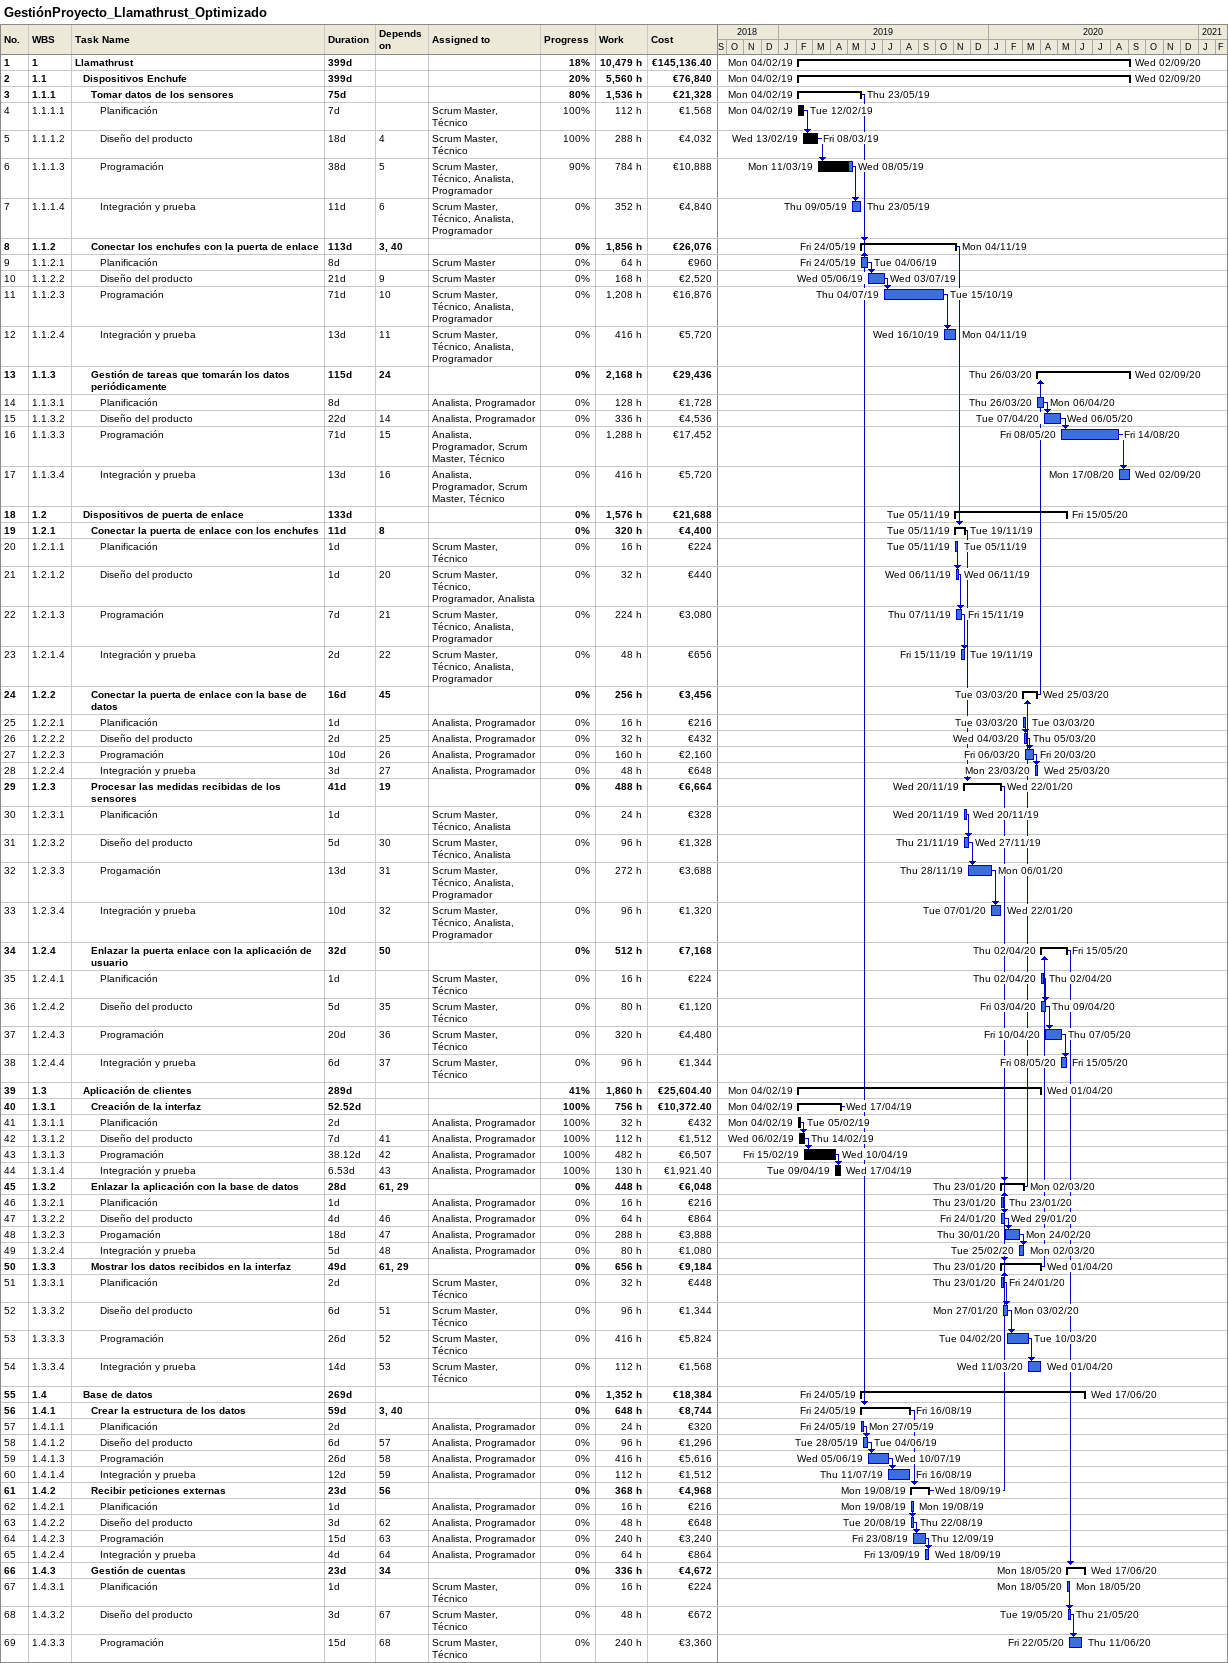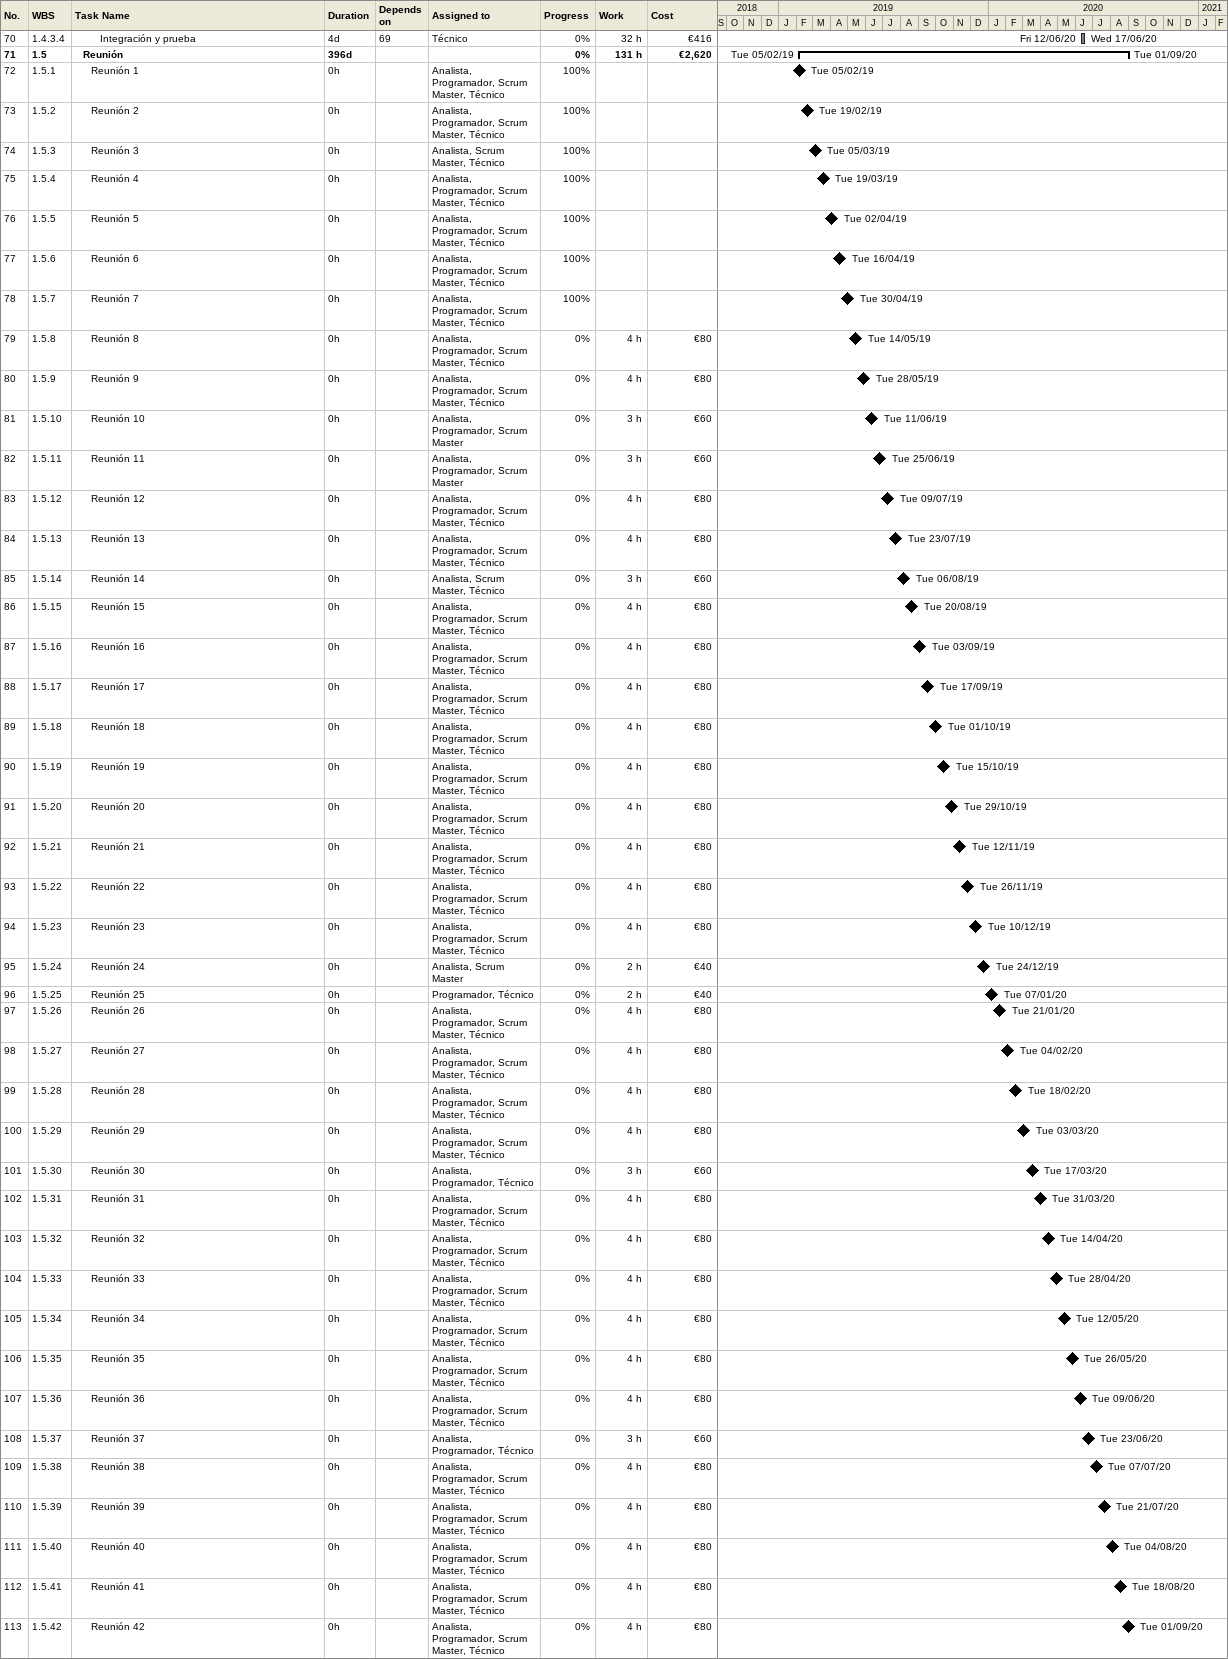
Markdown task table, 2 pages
GestiónProyecto_Llamathrust_Optimizado

| ID | WBS | Task | Duration | Start | Finish | Predecessors | Resources | % complete | Work (h) | Cost (€) |
|---|---|---|---|---|---|---|---|---|---|---|
| 1 | 1 | **Llamathrust** | 399d | 2019-02-04 | 2020-09-02 |  |  | 18 | 10479 | 145136.40 |
| 2 | 1.1 | **Dispositivos Enchufe** | 399d | 2019-02-04 | 2020-09-02 |  |  | 20 | 5560 | 76840 |
| 3 | 1.1.1 | **Tomar datos de los sensores** | 75d | 2019-02-04 | 2019-05-23 |  |  | 80 | 1536 | 21328 |
| 4 | 1.1.1.1 | Planificación | 7d | 2019-02-04 | 2019-02-12 |  | Scrum Master, Técnico | 100 | 112 | 1568 |
| 5 | 1.1.1.2 | Diseño del producto | 18d | 2019-02-13 | 2019-03-08 | 4 | Scrum Master, Técnico | 100 | 288 | 4032 |
| 6 | 1.1.1.3 | Programación | 38d | 2019-03-11 | 2019-05-08 | 5 | Scrum Master, Técnico, Analista, Programador | 90 | 784 | 10888 |
| 7 | 1.1.1.4 | Integración y prueba | 11d | 2019-05-09 | 2019-05-23 | 6 | Scrum Master, Técnico, Analista, Programador | 0 | 352 | 4840 |
| 8 | 1.1.2 | **Conectar los enchufes con la puerta de enlace** | 113d | 2019-05-24 | 2019-11-04 | 3, 40 |  | 0 | 1856 | 26076 |
| 9 | 1.1.2.1 | Planificación | 8d | 2019-05-24 | 2019-06-04 |  | Scrum Master | 0 | 64 | 960 |
| 10 | 1.1.2.2 | Diseño del producto | 21d | 2019-06-05 | 2019-07-03 | 9 | Scrum Master | 0 | 168 | 2520 |
| 11 | 1.1.2.3 | Programación | 71d | 2019-07-04 | 2019-10-15 | 10 | Scrum Master, Técnico, Analista, Programador | 0 | 1208 | 16876 |
| 12 | 1.1.2.4 | Integración y prueba | 13d | 2019-10-16 | 2019-11-04 | 11 | Scrum Master, Técnico, Analista, Programador | 0 | 416 | 5720 |
| 13 | 1.1.3 | **Gestión de tareas que tomarán los datos periódicamente** | 115d | 2020-03-26 | 2020-09-02 | 24 |  | 0 | 2168 | 29436 |
| 14 | 1.1.3.1 | Planificación | 8d | 2020-03-26 | 2020-04-06 |  | Analista, Programador | 0 | 128 | 1728 |
| 15 | 1.1.3.2 | Diseño del producto | 22d | 2020-04-07 | 2020-05-06 | 14 | Analista, Programador | 0 | 336 | 4536 |
| 16 | 1.1.3.3 | Programación | 71d | 2020-05-08 | 2020-08-14 | 15 | Analista, Programador, Scrum Master, Técnico | 0 | 1288 | 17452 |
| 17 | 1.1.3.4 | Integración y prueba | 13d | 2020-08-17 | 2020-09-02 | 16 | Analista, Programador, Scrum Master, Técnico | 0 | 416 | 5720 |
| 18 | 1.2 | **Dispositivos de puerta de enlace** | 133d | 2019-11-05 | 2020-05-15 |  |  | 0 | 1576 | 21688 |
| 19 | 1.2.1 | **Conectar la puerta de enlace con los enchufes** | 11d | 2019-11-05 | 2019-11-19 | 8 |  | 0 | 320 | 4400 |
| 20 | 1.2.1.1 | Planificación | 1d | 2019-11-05 | 2019-11-05 |  | Scrum Master, Técnico | 0 | 16 | 224 |
| 21 | 1.2.1.2 | Diseño del producto | 1d | 2019-11-06 | 2019-11-06 | 20 | Scrum Master, Técnico, Programador, Analista | 0 | 32 | 440 |
| 22 | 1.2.1.3 | Programación | 7d | 2019-11-07 | 2019-11-15 | 21 | Scrum Master, Técnico, Analista, Programador | 0 | 224 | 3080 |
| 23 | 1.2.1.4 | Integración y prueba | 2d | 2019-11-15 | 2019-11-19 | 22 | Scrum Master, Técnico, Analista, Programador | 0 | 48 | 656 |
| 24 | 1.2.2 | **Conectar la puerta de enlace con la base de datos** | 16d | 2020-03-03 | 2020-03-25 | 45 |  | 0 | 256 | 3456 |
| 25 | 1.2.2.1 | Planificación | 1d | 2020-03-03 | 2020-03-03 |  | Analista, Programador | 0 | 16 | 216 |
| 26 | 1.2.2.2 | Diseño del producto | 2d | 2020-03-04 | 2020-03-05 | 25 | Analista, Programador | 0 | 32 | 432 |
| 27 | 1.2.2.3 | Programación | 10d | 2020-03-06 | 2020-03-20 | 26 | Analista, Programador | 0 | 160 | 2160 |
| 28 | 1.2.2.4 | Integración y prueba | 3d | 2020-03-23 | 2020-03-25 | 27 | Analista, Programador | 0 | 48 | 648 |
| 29 | 1.2.3 | **Procesar las medidas recibidas de los sensores** | 41d | 2019-11-20 | 2020-01-22 | 19 |  | 0 | 488 | 6664 |
| 30 | 1.2.3.1 | Planificación | 1d | 2019-11-20 | 2019-11-20 |  | Scrum Master, Técnico, Analista | 0 | 24 | 328 |
| 31 | 1.2.3.2 | Diseño del producto | 5d | 2019-11-21 | 2019-11-27 | 30 | Scrum Master, Técnico, Analista | 0 | 96 | 1328 |
| 32 | 1.2.3.3 | Progamación | 13d | 2019-11-28 | 2020-01-06 | 31 | Scrum Master, Técnico, Analista, Programador | 0 | 272 | 3688 |
| 33 | 1.2.3.4 | Integración y prueba | 10d | 2020-01-07 | 2020-01-22 | 32 | Scrum Master, Técnico, Analista, Programador | 0 | 96 | 1320 |
| 34 | 1.2.4 | **Enlazar la puerta enlace con la aplicación de usuario** | 32d | 2020-04-02 | 2020-05-15 | 50 |  | 0 | 512 | 7168 |
| 35 | 1.2.4.1 | Planificación | 1d | 2020-04-02 | 2020-04-02 |  | Scrum Master, Técnico | 0 | 16 | 224 |
| 36 | 1.2.4.2 | Diseño del producto | 5d | 2020-04-03 | 2020-04-09 | 35 | Scrum Master, Técnico | 0 | 80 | 1120 |
| 37 | 1.2.4.3 | Programación | 20d | 2020-04-10 | 2020-05-07 | 36 | Scrum Master, Técnico | 0 | 320 | 4480 |
| 38 | 1.2.4.4 | Integración y prueba | 6d | 2020-05-08 | 2020-05-15 | 37 | Scrum Master, Técnico | 0 | 96 | 1344 |
| 39 | 1.3 | **Aplicación de clientes** | 289d | 2019-02-04 | 2020-04-01 |  |  | 41 | 1860 | 25604.40 |
| 40 | 1.3.1 | **Creación de la interfaz** | 52.52d | 2019-02-04 | 2019-04-17 |  |  | 100 | 756 | 10372.40 |
| 41 | 1.3.1.1 | Planificación | 2d | 2019-02-04 | 2019-02-05 |  | Analista, Programador | 100 | 32 | 432 |
| 42 | 1.3.1.2 | Diseño del producto | 7d | 2019-02-06 | 2019-02-14 | 41 | Analista, Programador | 100 | 112 | 1512 |
| 43 | 1.3.1.3 | Programación | 38.12d | 2019-02-15 | 2019-04-10 | 42 | Analista, Programador | 100 | 482 | 6507 |
| 44 | 1.3.1.4 | Integración y prueba | 6.53d | 2019-04-09 | 2019-04-17 | 43 | Analista, Programador | 100 | 130 | 1921.40 |
| 45 | 1.3.2 | **Enlazar la aplicación con la base de datos** | 28d | 2020-01-23 | 2020-03-02 | 61, 29 |  | 0 | 448 | 6048 |
| 46 | 1.3.2.1 | Planificación | 1d | 2020-01-23 | 2020-01-23 |  | Analista, Programador | 0 | 16 | 216 |
| 47 | 1.3.2.2 | Diseño del producto | 4d | 2020-01-24 | 2020-01-29 | 46 | Analista, Programador | 0 | 64 | 864 |
| 48 | 1.3.2.3 | Progamación | 18d | 2020-01-30 | 2020-02-24 | 47 | Analista, Programador | 0 | 288 | 3888 |
| 49 | 1.3.2.4 | Integración y prueba | 5d | 2020-02-25 | 2020-03-02 | 48 | Analista, Programador | 0 | 80 | 1080 |
| 50 | 1.3.3 | **Mostrar los datos recibidos en la interfaz** | 49d | 2020-01-23 | 2020-04-01 | 61, 29 |  | 0 | 656 | 9184 |
| 51 | 1.3.3.1 | Planificación | 2d | 2020-01-23 | 2020-01-24 |  | Scrum Master, Técnico | 0 | 32 | 448 |
| 52 | 1.3.3.2 | Diseño del producto | 6d | 2020-01-27 | 2020-02-03 | 51 | Scrum Master, Técnico | 0 | 96 | 1344 |
| 53 | 1.3.3.3 | Programación | 26d | 2020-02-04 | 2020-03-10 | 52 | Scrum Master, Técnico | 0 | 416 | 5824 |
| 54 | 1.3.3.4 | Integración y prueba | 14d | 2020-03-11 | 2020-04-01 | 53 | Scrum Master, Técnico | 0 | 112 | 1568 |
| 55 | 1.4 | **Base de datos** | 269d | 2019-05-24 | 2020-06-17 |  |  | 0 | 1352 | 18384 |
| 56 | 1.4.1 | **Crear la estructura de los datos** | 59d | 2019-05-24 | 2019-08-16 | 3, 40 |  | 0 | 648 | 8744 |
| 57 | 1.4.1.1 | Planificación | 2d | 2019-05-24 | 2019-05-27 |  | Analista, Programador | 0 | 24 | 320 |
| 58 | 1.4.1.2 | Diseño del producto | 6d | 2019-05-28 | 2019-06-04 | 57 | Analista, Programador | 0 | 96 | 1296 |
| 59 | 1.4.1.3 | Programación | 26d | 2019-06-05 | 2019-07-10 | 58 | Analista, Programador | 0 | 416 | 5616 |
| 60 | 1.4.1.4 | Integración y prueba | 12d | 2019-07-11 | 2019-08-16 | 59 | Analista, Programador | 0 | 112 | 1512 |
| 61 | 1.4.2 | **Recibir peticiones externas** | 23d | 2019-08-19 | 2019-09-18 | 56 |  | 0 | 368 | 4968 |
| 62 | 1.4.2.1 | Planificación | 1d | 2019-08-19 | 2019-08-19 |  | Analista, Programador | 0 | 16 | 216 |
| 63 | 1.4.2.2 | Diseño del producto | 3d | 2019-08-20 | 2019-08-22 | 62 | Analista, Programador | 0 | 48 | 648 |
| 64 | 1.4.2.3 | Programación | 15d | 2019-08-23 | 2019-09-12 | 63 | Analista, Programador | 0 | 240 | 3240 |
| 65 | 1.4.2.4 | Integración y prueba | 4d | 2019-09-13 | 2019-09-18 | 64 | Analista, Programador | 0 | 64 | 864 |
| 66 | 1.4.3 | **Gestión de cuentas** | 23d | 2020-05-18 | 2020-06-17 | 34 |  | 0 | 336 | 4672 |
| 67 | 1.4.3.1 | Planificación | 1d | 2020-05-18 | 2020-05-18 |  | Scrum Master, Técnico | 0 | 16 | 224 |
| 68 | 1.4.3.2 | Diseño del producto | 3d | 2020-05-19 | 2020-05-21 | 67 | Scrum Master, Técnico | 0 | 48 | 672 |
| 69 | 1.4.3.3 | Programación | 15d | 2020-05-22 | 2020-06-11 | 68 | Scrum Master, Técnico | 0 | 240 | 3360 |
| 70 | 1.4.3.4 | Integración y prueba | 4d | 2020-06-12 | 2020-06-17 | 69 | Técnico | 0 | 32 | 416 |
| 71 | 1.5 | **Reunión** | 396d | 2019-02-05 | 2020-09-01 |  |  | 0 | 131 | 2620 |
| 72 | 1.5.1 | Reunión 1 | 0h | 2019-02-05 | 2019-02-05 |  | Analista, Programador, Scrum Master, Técnico | 100 |  |  |
| 73 | 1.5.2 | Reunión 2 | 0h | 2019-02-19 | 2019-02-19 |  | Analista, Programador, Scrum Master, Técnico | 100 |  |  |
| 74 | 1.5.3 | Reunión 3 | 0h | 2019-03-05 | 2019-03-05 |  | Analista, Scrum Master, Técnico | 100 |  |  |
| 75 | 1.5.4 | Reunión 4 | 0h | 2019-03-19 | 2019-03-19 |  | Analista, Programador, Scrum Master, Técnico | 100 |  |  |
| 76 | 1.5.5 | Reunión 5 | 0h | 2019-04-02 | 2019-04-02 |  | Analista, Programador, Scrum Master, Técnico | 100 |  |  |
| 77 | 1.5.6 | Reunión 6 | 0h | 2019-04-16 | 2019-04-16 |  | Analista, Programador, Scrum Master, Técnico | 100 |  |  |
| 78 | 1.5.7 | Reunión 7 | 0h | 2019-04-30 | 2019-04-30 |  | Analista, Programador, Scrum Master, Técnico | 100 |  |  |
| 79 | 1.5.8 | Reunión 8 | 0h | 2019-05-14 | 2019-05-14 |  | Analista, Programador, Scrum Master, Técnico | 0 | 4 | 80 |
| 80 | 1.5.9 | Reunión 9 | 0h | 2019-05-28 | 2019-05-28 |  | Analista, Programador, Scrum Master, Técnico | 0 | 4 | 80 |
| 81 | 1.5.10 | Reunión 10 | 0h | 2019-06-11 | 2019-06-11 |  | Analista, Programador, Scrum Master | 0 | 3 | 60 |
| 82 | 1.5.11 | Reunión 11 | 0h | 2019-06-25 | 2019-06-25 |  | Analista, Programador, Scrum Master | 0 | 3 | 60 |
| 83 | 1.5.12 | Reunión 12 | 0h | 2019-07-09 | 2019-07-09 |  | Analista, Programador, Scrum Master, Técnico | 0 | 4 | 80 |
| 84 | 1.5.13 | Reunión 13 | 0h | 2019-07-23 | 2019-07-23 |  | Analista, Programador, Scrum Master, Técnico | 0 | 4 | 80 |
| 85 | 1.5.14 | Reunión 14 | 0h | 2019-08-06 | 2019-08-06 |  | Analista, Scrum Master, Técnico | 0 | 3 | 60 |
| 86 | 1.5.15 | Reunión 15 | 0h | 2019-08-20 | 2019-08-20 |  | Analista, Programador, Scrum Master, Técnico | 0 | 4 | 80 |
| 87 | 1.5.16 | Reunión 16 | 0h | 2019-09-03 | 2019-09-03 |  | Analista, Programador, Scrum Master, Técnico | 0 | 4 | 80 |
| 88 | 1.5.17 | Reunión 17 | 0h | 2019-09-17 | 2019-09-17 |  | Analista, Programador, Scrum Master, Técnico | 0 | 4 | 80 |
| 89 | 1.5.18 | Reunión 18 | 0h | 2019-10-01 | 2019-10-01 |  | Analista, Programador, Scrum Master, Técnico | 0 | 4 | 80 |
| 90 | 1.5.19 | Reunión 19 | 0h | 2019-10-15 | 2019-10-15 |  | Analista, Programador, Scrum Master, Técnico | 0 | 4 | 80 |
| 91 | 1.5.20 | Reunión 20 | 0h | 2019-10-29 | 2019-10-29 |  | Analista, Programador, Scrum Master, Técnico | 0 | 4 | 80 |
| 92 | 1.5.21 | Reunión 21 | 0h | 2019-11-12 | 2019-11-12 |  | Analista, Programador, Scrum Master, Técnico | 0 | 4 | 80 |
| 93 | 1.5.22 | Reunión 22 | 0h | 2019-11-26 | 2019-11-26 |  | Analista, Programador, Scrum Master, Técnico | 0 | 4 | 80 |
| 94 | 1.5.23 | Reunión 23 | 0h | 2019-12-10 | 2019-12-10 |  | Analista, Programador, Scrum Master, Técnico | 0 | 4 | 80 |
| 95 | 1.5.24 | Reunión 24 | 0h | 2019-12-24 | 2019-12-24 |  | Analista, Scrum Master | 0 | 2 | 40 |
| 96 | 1.5.25 | Reunión 25 | 0h | 2020-01-07 | 2020-01-07 |  | Programador, Técnico | 0 | 2 | 40 |
| 97 | 1.5.26 | Reunión 26 | 0h | 2020-01-21 | 2020-01-21 |  | Analista, Programador, Scrum Master, Técnico | 0 | 4 | 80 |
| 98 | 1.5.27 | Reunión 27 | 0h | 2020-02-04 | 2020-02-04 |  | Analista, Programador, Scrum Master, Técnico | 0 | 4 | 80 |
| 99 | 1.5.28 | Reunión 28 | 0h | 2020-02-18 | 2020-02-18 |  | Analista, Programador, Scrum Master, Técnico | 0 | 4 | 80 |
| 100 | 1.5.29 | Reunión 29 | 0h | 2020-03-03 | 2020-03-03 |  | Analista, Programador, Scrum Master, Técnico | 0 | 4 | 80 |
| 101 | 1.5.30 | Reunión 30 | 0h | 2020-03-17 | 2020-03-17 |  | Analista, Programador, Técnico | 0 | 3 | 60 |
| 102 | 1.5.31 | Reunión 31 | 0h | 2020-03-31 | 2020-03-31 |  | Analista, Programador, Scrum Master, Técnico | 0 | 4 | 80 |
| 103 | 1.5.32 | Reunión 32 | 0h | 2020-04-14 | 2020-04-14 |  | Analista, Programador, Scrum Master, Técnico | 0 | 4 | 80 |
| 104 | 1.5.33 | Reunión 33 | 0h | 2020-04-28 | 2020-04-28 |  | Analista, Programador, Scrum Master, Técnico | 0 | 4 | 80 |
| 105 | 1.5.34 | Reunión 34 | 0h | 2020-05-12 | 2020-05-12 |  | Analista, Programador, Scrum Master, Técnico | 0 | 4 | 80 |
| 106 | 1.5.35 | Reunión 35 | 0h | 2020-05-26 | 2020-05-26 |  | Analista, Programador, Scrum Master, Técnico | 0 | 4 | 80 |
| 107 | 1.5.36 | Reunión 36 | 0h | 2020-06-09 | 2020-06-09 |  | Analista, Programador, Scrum Master, Técnico | 0 | 4 | 80 |
| 108 | 1.5.37 | Reunión 37 | 0h | 2020-06-23 | 2020-06-23 |  | Analista, Programador, Técnico | 0 | 3 | 60 |
| 109 | 1.5.38 | Reunión 38 | 0h | 2020-07-07 | 2020-07-07 |  | Analista, Programador, Scrum Master, Técnico | 0 | 4 | 80 |
| 110 | 1.5.39 | Reunión 39 | 0h | 2020-07-21 | 2020-07-21 |  | Analista, Programador, Scrum Master, Técnico | 0 | 4 | 80 |
| 111 | 1.5.40 | Reunión 40 | 0h | 2020-08-04 | 2020-08-04 |  | Analista, Programador, Scrum Master, Técnico | 0 | 4 | 80 |
| 112 | 1.5.41 | Reunión 41 | 0h | 2020-08-18 | 2020-08-18 |  | Analista, Programador, Scrum Master, Técnico | 0 | 4 | 80 |
| 113 | 1.5.42 | Reunión 42 | 0h | 2020-09-01 | 2020-09-01 |  | Analista, Programador, Scrum Master, Técnico | 0 | 4 | 80 |
